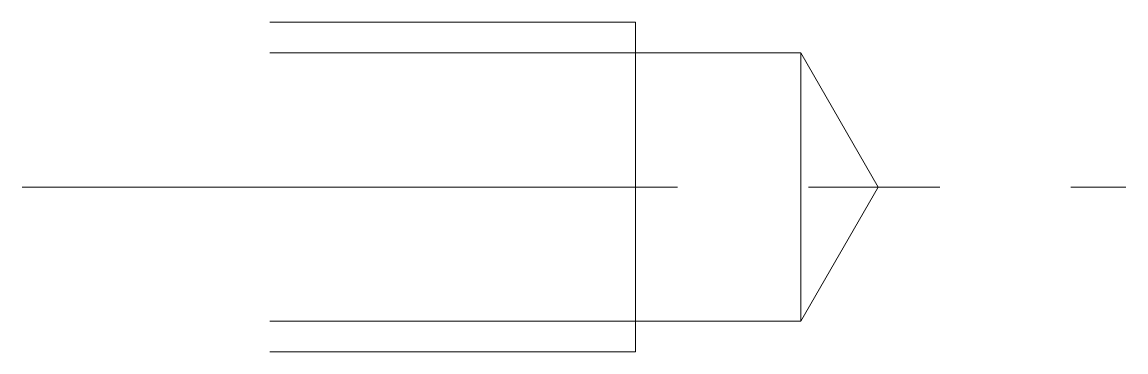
# Model space of a CAD drawing. Header units: millimetres. Extents: x -3 to 10.4, y -2 to 2.
import ezdxf

# ---------------------------------------------------------------- set-up
doc = ezdxf.new("R2010")
doc.units = ezdxf.units.MM
doc.header["$LTSCALE"] = 0.5
doc.linetypes.add('CENTER', pattern=[50.8, 31.75, -6.35, 6.35, -6.35])
doc.layers.get('0').update_dxf_attribs({"color": 9, "lineweight": 15})

msp = doc.modelspace()

# ---------------------------------------------------------------- linework, layer by layer
at = {"color": 5, "ltscale": 0.5}
for p, q in [((0, 2), (4.429, 2)), ((0, -2), (4.429, -2))]:
    msp.add_line(p, q, dxfattribs=at)
at = {"ltscale": 0.5}
for p, q in [((4.429, -2), (4.429, 2)), ((0, 1.625), (6.429, 1.625)), ((6.429, -1.625), (6.429, 1.625)), ((7.368, 0), (6.429, 1.625)), ((7.368, 0), (6.429, -1.625)), ((0, -1.625), (6.429, -1.625))]:
    msp.add_line(p, q, dxfattribs=at)
at = {"color": 1, "linetype": 'CENTER', "ltscale": 0.5}
msp.add_line((-3, 0), (10.368, 0), dxfattribs=at)

doc.saveas('drawing.dxf')
